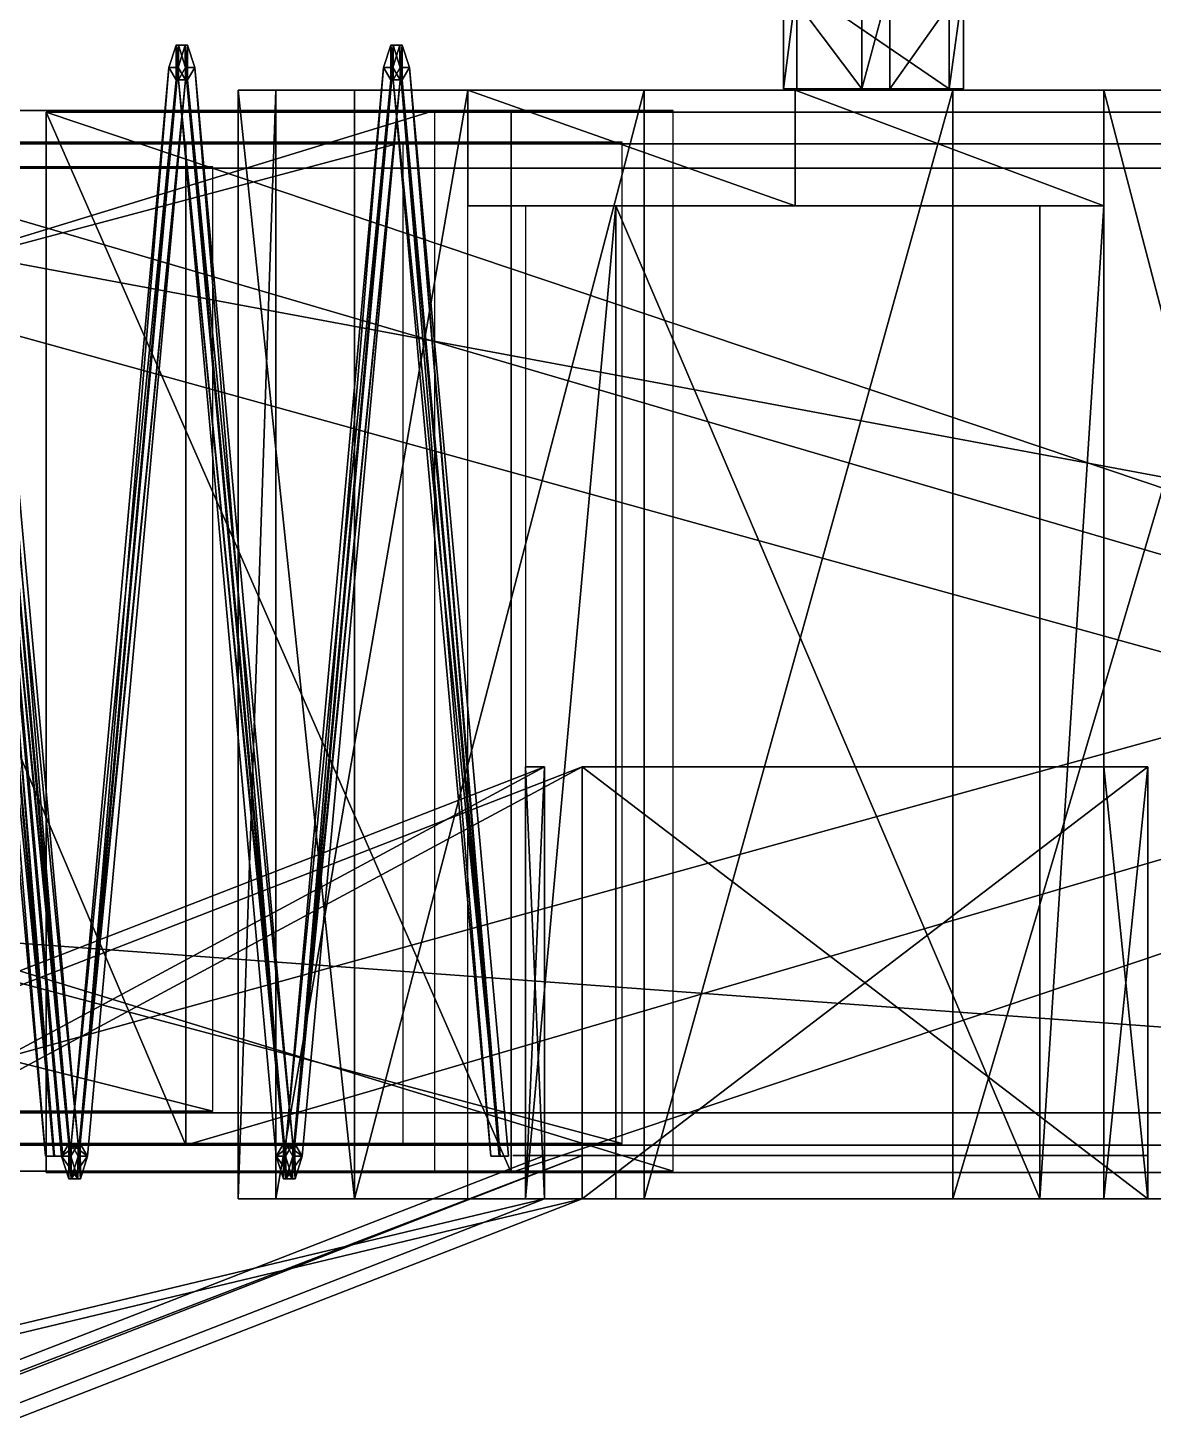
# Model space of a CAD drawing. Header units: metres. Extents: x -65 to 47, y 1 to 19.
# Drawn here: x 23.1 to 25.706, y 4.687 to 7.921 of the extents above; entities that cross this region are included whole.
import ezdxf

# ---------------------------------------------------------------- set-up
doc = ezdxf.new("R2010")
doc.units = ezdxf.units.M

msp = doc.modelspace()

# ---------------------------------------------------------------- linework, layer by layer
at = {"layer": 'Cube.000'}
for points in [[(8.7095, 10.0548, 40.1318), (36.9991, 4.77874, 40.1318), (8.4759, 6.87335, 40.1318)], [(36.9991, 4.77874, 42.9418), (8.7095, 10.0548, 42.9418), (8.4759, 6.87335, 42.9418)], [(36.9991, 4.77874, 40.1318), (8.7095, 10.0548, 40.1318), (37.2327, 7.96017, 40.1318)], [(8.7095, 10.0548, 42.9418), (36.9991, 4.77874, 42.9418), (37.2327, 7.96017, 42.9418)], [(8.4759, 6.87335, 40.1318), (36.9991, 4.77874, 42.9418), (8.4759, 6.87335, 42.9418)], [(36.9991, 4.77874, 42.9418), (8.4759, 6.87335, 40.1318), (36.9991, 4.77874, 40.1318)]]:
    msp.add_3dface(points, dxfattribs=at)
at = {"layer": 'Cube.014'}
for points in [[(8.7095, 10.0548, -7.22813), (36.9991, 4.77874, -7.22813), (8.4759, 6.87335, -7.22813)], [(36.9991, 4.77874, -4.41813), (8.7095, 10.0548, -4.41813), (8.4759, 6.87335, -4.41813)], [(36.9991, 4.77874, -7.22813), (8.7095, 10.0548, -7.22813), (37.2327, 7.96017, -7.22813)], [(8.7095, 10.0548, -4.41813), (36.9991, 4.77874, -4.41813), (37.2327, 7.96017, -4.41813)], [(8.4759, 6.87335, -7.22813), (36.9991, 4.77874, -4.41813), (8.4759, 6.87335, -4.41813)], [(36.9991, 4.77874, -4.41813), (8.4759, 6.87335, -7.22813), (36.9991, 4.77874, -7.22813)]]:
    msp.add_3dface(points, dxfattribs=at)
at = {"layer": 'Cube.015'}
for points in [[(8.7095, 10.0548, -51.787), (36.9991, 4.77874, -51.787), (8.4759, 6.87335, -51.787)], [(36.9991, 4.77874, -48.977), (8.7095, 10.0548, -48.977), (8.4759, 6.87335, -48.977)], [(36.9991, 4.77874, -51.787), (8.7095, 10.0548, -51.787), (37.2327, 7.96017, -51.787)], [(8.7095, 10.0548, -48.977), (36.9991, 4.77874, -48.977), (37.2327, 7.96017, -48.977)], [(8.4759, 6.87335, -51.787), (36.9991, 4.77874, -48.977), (8.4759, 6.87335, -48.977)], [(36.9991, 4.77874, -48.977), (8.4759, 6.87335, -51.787), (36.9991, 4.77874, -51.787)]]:
    msp.add_3dface(points, dxfattribs=at)
at = {"layer": 'Cube.018'}
for points in [[(8.7095, 10.0548, 92.3383), (36.9991, 4.77874, 92.3383), (8.4759, 6.87335, 92.3383)], [(36.9991, 4.77874, 95.1483), (8.7095, 10.0548, 95.1483), (8.4759, 6.87335, 95.1483)], [(36.9991, 4.77874, 92.3383), (8.7095, 10.0548, 92.3383), (37.2327, 7.96017, 92.3383)], [(8.7095, 10.0548, 95.1483), (36.9991, 4.77874, 95.1483), (37.2327, 7.96017, 95.1483)], [(8.4759, 6.87335, 92.3383), (36.9991, 4.77874, 95.1483), (8.4759, 6.87335, 95.1483)], [(36.9991, 4.77874, 95.1483), (8.4759, 6.87335, 92.3383), (36.9991, 4.77874, 92.3383)]]:
    msp.add_3dface(points, dxfattribs=at)
at = {"layer": 'GateSign.011'}
for points in [[(24.8501, 7.77929, 128.492), (24.8813, 8.02114, 128.548), (24.8501, 8.02114, 128.492)], [(24.8813, 8.02114, 128.548), (24.8501, 7.77929, 128.492), (24.8813, 7.77928, 128.548)], [(25.0317, 7.77929, 128.19), (24.8501, 8.02114, 128.492), (25.0317, 8.02114, 128.19)], [(24.8501, 8.02114, 128.492), (25.0317, 7.77929, 128.19), (24.8501, 7.77929, 128.492)], [(24.8813, 8.02114, 128.548), (25.2336, 7.77928, 128.554), (25.2336, 8.02114, 128.554)], [(25.2336, 7.77928, 128.554), (24.8813, 8.02114, 128.548), (24.8813, 7.77928, 128.548)], [(25.0317, 7.77929, 128.19), (25.0962, 8.02114, 128.191), (25.0962, 7.77929, 128.191)], [(25.0962, 8.02114, 128.191), (25.0317, 7.77929, 128.19), (25.0317, 8.02114, 128.19)], [(25.2668, 8.02114, 128.499), (25.0962, 7.77929, 128.191), (25.0962, 8.02114, 128.191)], [(25.0962, 7.77929, 128.191), (25.2668, 8.02114, 128.499), (25.2668, 7.77928, 128.499)], [(25.2336, 7.77928, 128.554), (25.2668, 8.02114, 128.499), (25.2336, 8.02114, 128.554)], [(25.2668, 8.02114, 128.499), (25.2336, 7.77928, 128.554), (25.2668, 7.77928, 128.499)]]:
    msp.add_3dface(points, dxfattribs=at)
at = {"layer": 'Rotunda2.011'}
for points in [[(23.6743, 7.77655, 128.944), (25.06, 7.77655, 128.412), (23.5869, 7.77655, 128.23)], [(23.5869, 5.20877, 128.23), (23.6743, 7.77655, 128.944), (23.5869, 7.77655, 128.23)], [(23.6743, 7.77655, 128.944), (23.5869, 5.20877, 128.23), (23.6743, 5.20877, 128.944)], [(23.8569, 5.20877, 127.471), (23.5869, 7.77655, 128.23), (23.8569, 7.77655, 127.471)], [(23.5869, 7.77655, 128.23), (23.8569, 5.20877, 127.471), (23.5869, 5.20877, 128.23)], [(23.5869, 7.77655, 128.23), (25.06, 7.77655, 128.412), (23.8569, 7.77655, 127.471)], [(23.6743, 5.20877, 128.944), (24.119, 7.77655, 129.615), (23.6743, 7.77655, 128.944)], [(24.119, 7.77655, 129.615), (23.6743, 5.20877, 128.944), (24.119, 5.20877, 129.615)], [(25.06, 7.77655, 128.412), (23.6743, 7.77655, 128.944), (24.119, 7.77655, 129.615)], [(23.8569, 5.20877, 127.471), (24.5278, 7.77655, 127.027), (24.5278, 5.20877, 127.027)], [(24.5278, 7.77655, 127.027), (23.8569, 5.20877, 127.471), (23.8569, 7.77655, 127.471)], [(25.06, 7.77655, 128.412), (24.5278, 7.77655, 127.027), (23.8569, 7.77655, 127.471)], [(24.119, 7.77655, 129.615), (24.8774, 7.50877, 129.885), (24.8774, 7.77655, 129.885)], [(24.8774, 7.50877, 129.885), (24.119, 7.77655, 129.615), (24.119, 7.50877, 129.615)], [(24.8774, 7.77655, 129.885), (25.06, 7.77655, 128.412), (24.119, 7.77655, 129.615)], [(24.5278, 7.77655, 127.027), (25.06, 7.77655, 128.412), (25.2425, 7.77655, 126.939)], [(24.5278, 5.20877, 127.027), (25.2425, 7.77655, 126.939), (25.2425, 5.20877, 126.939)], [(25.2425, 7.77655, 126.939), (24.5278, 5.20877, 127.027), (24.5278, 7.77655, 127.027)], [(24.8774, 7.77655, 129.885), (25.5921, 7.50877, 129.798), (25.5921, 7.77655, 129.798)], [(25.5921, 7.50877, 129.798), (24.8774, 7.77655, 129.885), (24.8774, 7.50877, 129.885)], [(25.5921, 7.77655, 129.798), (25.06, 7.77655, 128.412), (24.8774, 7.77655, 129.885)], [(26.4456, 7.77655, 127.88), (25.06, 7.77655, 128.412), (26.533, 7.77655, 128.595)], [(26.533, 7.77655, 128.595), (25.06, 7.77655, 128.412), (26.2631, 7.77655, 129.353)], [(25.06, 7.77655, 128.412), (25.5921, 7.77655, 129.798), (26.2631, 7.77655, 129.353)], [(25.2425, 7.77655, 126.939), (25.06, 7.77655, 128.412), (26.0009, 7.77655, 127.209)], [(25.06, 7.77655, 128.412), (26.4456, 7.77655, 127.88), (26.0009, 7.77655, 127.209)], [(25.2425, 5.20877, 126.939), (26.0009, 7.77655, 127.209), (26.0009, 5.20877, 127.209)], [(26.0009, 7.77655, 127.209), (25.2425, 5.20877, 126.939), (25.2425, 7.77655, 126.939)], [(25.5921, 7.77655, 129.798), (26.2631, 5.20877, 129.353), (26.2631, 7.77655, 129.353)], [(26.2631, 5.20877, 129.353), (25.5921, 7.77655, 129.798), (25.5921, 5.20877, 129.798)], [(24.119, 7.50877, 129.615), (25.5921, 7.50877, 129.798), (24.8774, 7.50877, 129.885)], [(25.5921, 7.50877, 129.798), (24.119, 7.50877, 129.615), (25.06, 7.50877, 128.412)], [(24.2527, 5.20877, 129.72), (24.4618, 7.50877, 129.452), (24.2527, 7.50877, 129.72)], [(24.4618, 7.50877, 129.452), (24.2527, 5.20877, 129.72), (24.4618, 5.20877, 129.452)], [(24.4618, 7.50877, 129.452), (25.4438, 5.20877, 129.574), (25.4438, 7.50877, 129.574)], [(25.4438, 5.20877, 129.574), (24.4618, 7.50877, 129.452), (24.4618, 5.20877, 129.452)], [(25.4438, 5.20877, 129.574), (25.5921, 7.50877, 129.798), (25.4438, 7.50877, 129.574)], [(25.5921, 7.50877, 129.798), (25.4438, 5.20877, 129.574), (25.5921, 5.20877, 129.798)], [(17.6089, 2.60877, 131.741), (24.2964, 6.20877, 130.077), (24.2964, 5.20877, 130.077)], [(24.2964, 6.20877, 130.077), (17.6089, 2.60877, 131.741), (17.6089, 3.60877, 131.741)], [(17.6089, 3.60877, 131.741), (24.2964, 5.20877, 130.077), (24.2964, 6.20877, 130.077)], [(17.6963, 3.60877, 132.456), (24.3838, 5.20877, 130.792), (24.3838, 6.20877, 130.792)], [(17.6963, 2.60877, 132.456), (24.3838, 6.20877, 130.792), (24.3838, 5.20877, 130.792)], [(24.3838, 6.20877, 130.792), (17.6963, 2.60877, 132.456), (17.6963, 3.60877, 132.456)], [(24.2527, 5.20877, 129.72), (24.2964, 6.20877, 130.077), (24.2527, 6.20877, 129.72)], [(24.2964, 6.20877, 130.077), (24.2527, 5.20877, 129.72), (24.2964, 5.20877, 130.077)], [(24.2964, 5.20877, 130.077), (24.2527, 6.20877, 129.72), (24.2964, 6.20877, 130.077)], [(24.2527, 6.20877, 129.72), (24.2964, 5.20877, 130.077), (24.2527, 5.20877, 129.72)], [(24.3838, 5.20877, 130.792), (25.694, 6.20877, 130.632), (25.694, 5.20877, 130.632)], [(25.694, 6.20877, 130.632), (24.3838, 5.20877, 130.792), (24.3838, 6.20877, 130.792)], [(24.3838, 6.20877, 130.792), (25.694, 5.20877, 130.632), (25.694, 6.20877, 130.632)], [(25.694, 5.20877, 130.632), (24.3838, 6.20877, 130.792), (24.3838, 5.20877, 130.792)], [(25.5921, 5.20877, 129.798), (25.694, 6.20877, 130.632), (25.5921, 6.20877, 129.798)], [(25.694, 6.20877, 130.632), (25.5921, 5.20877, 129.798), (25.694, 5.20877, 130.632)], [(25.694, 5.20877, 130.632), (25.5921, 6.20877, 129.798), (25.694, 6.20877, 130.632)], [(25.5921, 6.20877, 129.798), (25.694, 5.20877, 130.632), (25.5921, 5.20877, 129.798)], [(17.6089, 2.70877, 131.741), (24.3838, 5.30877, 130.792), (17.6963, 2.70877, 132.456)], [(24.3838, 5.30877, 130.792), (17.6089, 2.70877, 131.741), (24.2964, 5.30877, 130.077)], [(24.3838, 5.30877, 130.792), (17.6089, 2.70877, 131.741), (17.6963, 2.70877, 132.456)], [(17.6089, 2.70877, 131.741), (24.3838, 5.30877, 130.792), (24.2964, 5.30877, 130.077)], [(25.694, 5.30877, 130.632), (24.2236, 5.30877, 129.482), (24.3838, 5.30877, 130.792)], [(24.2236, 5.30877, 129.482), (25.694, 5.30877, 130.632), (25.5338, 5.30877, 129.321)], [(24.2964, 5.20877, 130.077), (17.6089, 3.60877, 131.741), (17.6089, 2.60877, 131.741)], [(24.3838, 5.20877, 130.792), (17.6963, 3.60877, 132.456), (17.6963, 2.60877, 132.456)], [(23.5869, 5.20877, 128.23), (25.06, 5.20877, 128.412), (23.6743, 5.20877, 128.944)], [(23.5869, 5.20877, 128.23), (23.8569, 5.20877, 127.471), (25.06, 5.20877, 128.412)], [(24.119, 5.20877, 129.615), (23.6743, 5.20877, 128.944), (25.06, 5.20877, 128.412)], [(23.8569, 5.20877, 127.471), (24.5278, 5.20877, 127.027), (25.06, 5.20877, 128.412)], [(24.8774, 5.20877, 129.885), (24.119, 5.20877, 129.615), (25.06, 5.20877, 128.412)], [(25.2425, 5.20877, 126.939), (25.06, 5.20877, 128.412), (24.5278, 5.20877, 127.027)], [(24.8774, 5.20877, 129.885), (25.06, 5.20877, 128.412), (25.5921, 5.20877, 129.798)], [(26.533, 5.20877, 128.595), (25.06, 5.20877, 128.412), (26.4456, 5.20877, 127.88)], [(26.533, 5.20877, 128.595), (26.2631, 5.20877, 129.353), (25.06, 5.20877, 128.412)], [(26.2631, 5.20877, 129.353), (25.5921, 5.20877, 129.798), (25.06, 5.20877, 128.412)], [(25.2425, 5.20877, 126.939), (26.0009, 5.20877, 127.209), (25.06, 5.20877, 128.412)], [(26.0009, 5.20877, 127.209), (26.4456, 5.20877, 127.88), (25.06, 5.20877, 128.412)]]:
    msp.add_3dface(points, dxfattribs=at)
at = {"layer": 'Rotunda2.012'}
for points in [[(23.4714, 3.6056, 144.05), (29.5542, 5.2056, 147.289), (29.5542, 6.2056, 147.289)], [(23.4714, 2.6056, 144.05), (29.5542, 6.2056, 147.289), (29.5542, 5.2056, 147.289)], [(29.5542, 6.2056, 147.289), (23.4714, 2.6056, 144.05), (23.4714, 3.6056, 144.05)], [(23.8847, 2.6056, 143.461), (29.9676, 6.2056, 146.699), (29.9676, 5.2056, 146.699)], [(29.9676, 6.2056, 146.699), (23.8847, 2.6056, 143.461), (23.8847, 3.6056, 143.461)], [(23.8847, 3.6056, 143.461), (29.9676, 5.2056, 146.699), (29.9676, 6.2056, 146.699)], [(23.4714, 2.7056, 144.05), (29.9676, 5.3056, 146.699), (29.5542, 5.3056, 147.289)], [(29.9676, 5.3056, 146.699), (23.4714, 2.7056, 144.05), (23.8847, 2.7056, 143.461)], [(29.9676, 5.3056, 146.699), (23.4714, 2.7056, 144.05), (29.5542, 5.3056, 147.289)], [(23.4714, 2.7056, 144.05), (29.9676, 5.3056, 146.699), (23.8847, 2.7056, 143.461)], [(29.5542, 5.2056, 147.289), (23.4714, 3.6056, 144.05), (23.4714, 2.6056, 144.05)], [(29.9676, 5.2056, 146.699), (23.8847, 3.6056, 143.461), (23.8847, 2.6056, 143.461)]]:
    msp.add_3dface(points, dxfattribs=at)
at = {"layer": 'Scissors.012'}
for points in [[(23.4434, 7.88092, 140.386), (23.4481, 7.82893, 140.337), (23.4267, 7.82893, 140.377)], [(23.4267, 7.82893, 140.377), (23.4435, 7.8, 140.386), (23.4434, 7.88092, 140.386)], [(23.4702, 7.88092, 140.349), (23.4434, 7.88092, 140.386), (23.4488, 7.88092, 140.389)], [(23.4434, 7.88092, 140.386), (23.4702, 7.88092, 140.349), (23.4648, 7.88092, 140.346)], [(23.4481, 7.82893, 140.337), (23.4434, 7.88092, 140.386), (23.4648, 7.88092, 140.346)], [(23.4435, 7.8, 140.386), (23.4488, 7.88092, 140.389), (23.4434, 7.88092, 140.386)], [(23.4488, 7.88092, 140.389), (23.4435, 7.8, 140.386), (23.4487, 7.8, 140.389)], [(23.4481, 7.82893, 140.337), (23.4648, 7.88092, 140.346), (23.4649, 7.8, 140.346)], [(23.4655, 7.82893, 140.398), (23.4488, 7.88092, 140.389), (23.4487, 7.8, 140.389)], [(23.4655, 7.82893, 140.398), (23.4702, 7.88092, 140.349), (23.4488, 7.88092, 140.389)], [(23.4702, 7.88092, 140.349), (23.4649, 7.8, 140.346), (23.4648, 7.88092, 140.346)], [(23.4649, 7.8, 140.346), (23.4702, 7.88092, 140.349), (23.4701, 7.8, 140.349)], [(23.4702, 7.88092, 140.349), (23.4655, 7.82893, 140.398), (23.4869, 7.82893, 140.358)], [(23.4869, 7.82893, 140.358), (23.4701, 7.8, 140.349), (23.4702, 7.88092, 140.349)], [(23.9238, 7.82893, 140.642), (23.9406, 7.8, 140.651), (23.9405, 7.88092, 140.651)], [(23.9405, 7.88092, 140.651), (23.9452, 7.82893, 140.602), (23.9238, 7.82893, 140.642)], [(23.9406, 7.8, 140.651), (23.9459, 7.88092, 140.654), (23.9405, 7.88092, 140.651)], [(23.9452, 7.82893, 140.602), (23.9405, 7.88092, 140.651), (23.9619, 7.88092, 140.61)], [(23.9673, 7.88092, 140.613), (23.9405, 7.88092, 140.651), (23.9459, 7.88092, 140.654)], [(23.9405, 7.88092, 140.651), (23.9673, 7.88092, 140.613), (23.9619, 7.88092, 140.61)], [(23.9459, 7.88092, 140.654), (23.9406, 7.8, 140.651), (23.9458, 7.8, 140.653)], [(23.9452, 7.82893, 140.602), (23.9619, 7.88092, 140.61), (23.962, 7.8, 140.611)], [(23.9626, 7.82893, 140.662), (23.9459, 7.88092, 140.654), (23.9458, 7.8, 140.653)], [(23.9626, 7.82893, 140.662), (23.9673, 7.88092, 140.613), (23.9459, 7.88092, 140.654)], [(23.9673, 7.88092, 140.613), (23.962, 7.8, 140.611), (23.9619, 7.88092, 140.61)], [(23.962, 7.8, 140.611), (23.9673, 7.88092, 140.613), (23.9672, 7.8, 140.613)], [(23.9673, 7.88092, 140.613), (23.9626, 7.82893, 140.662), (23.984, 7.82893, 140.622)], [(23.984, 7.82893, 140.622), (23.9672, 7.8, 140.613), (23.9673, 7.88092, 140.613)], [(23.1406, 5.30688, 142.712), (22.9308, 7.82893, 142.6), (22.9141, 7.8, 142.591)], [(23.16, 5.30688, 142.722), (22.9522, 7.82893, 142.56), (22.9308, 7.82893, 142.6)], [(22.9308, 7.82893, 142.6), (23.1406, 5.30688, 142.712), (23.16, 5.30688, 142.722)], [(22.9522, 7.82893, 142.56), (23.162, 5.30688, 142.672), (22.9354, 7.8, 142.551)], [(22.9516, 7.8, 140.124), (23.1949, 5.33582, 140.254), (22.9684, 7.82893, 140.133)], [(22.9522, 7.82893, 142.56), (23.16, 5.30688, 142.722), (23.1814, 5.30688, 142.682)], [(23.162, 5.30688, 142.672), (22.9522, 7.82893, 142.56), (23.1814, 5.30688, 142.682)], [(23.1949, 5.33582, 140.254), (22.9898, 7.82893, 140.093), (22.9684, 7.82893, 140.133)], [(22.973, 7.8, 140.084), (22.9898, 7.82893, 140.093), (23.2163, 5.33582, 140.213)], [(22.9898, 7.82893, 140.093), (23.1949, 5.33582, 140.254), (23.2163, 5.33582, 140.213)], [(23.4267, 7.82893, 140.377), (23.2216, 5.33582, 140.216), (23.2002, 5.33582, 140.256)], [(23.4435, 7.8, 140.386), (23.4267, 7.82893, 140.377), (23.2002, 5.33582, 140.256)], [(23.2216, 5.33582, 140.216), (23.4267, 7.82893, 140.377), (23.4481, 7.82893, 140.337)], [(23.4649, 7.8, 140.346), (23.2216, 5.33582, 140.216), (23.4481, 7.82893, 140.337)], [(23.4487, 7.8, 140.389), (23.692, 5.33582, 140.518), (23.4655, 7.82893, 140.398)], [(23.692, 5.33582, 140.518), (23.4869, 7.82893, 140.358), (23.4655, 7.82893, 140.398)], [(23.4701, 7.8, 140.349), (23.4869, 7.82893, 140.358), (23.7134, 5.33582, 140.478)], [(23.4869, 7.82893, 140.358), (23.692, 5.33582, 140.518), (23.7134, 5.33582, 140.478)], [(23.9406, 7.8, 140.651), (23.9238, 7.82893, 140.642), (23.6973, 5.33582, 140.521)], [(23.9238, 7.82893, 140.642), (23.7187, 5.33582, 140.481), (23.6973, 5.33582, 140.521)], [(23.962, 7.8, 140.611), (23.7187, 5.33582, 140.481), (23.9452, 7.82893, 140.602)], [(23.7187, 5.33582, 140.481), (23.9238, 7.82893, 140.642), (23.9452, 7.82893, 140.602)], [(24.1724, 5.30688, 140.774), (23.9626, 7.82893, 140.662), (23.9458, 7.8, 140.653)], [(23.9626, 7.82893, 140.662), (24.1724, 5.30688, 140.774), (24.1918, 5.30688, 140.784)], [(24.1918, 5.30688, 140.784), (23.984, 7.82893, 140.622), (23.9626, 7.82893, 140.662)], [(23.984, 7.82893, 140.622), (24.1938, 5.30688, 140.734), (23.9672, 7.8, 140.613)], [(24.1938, 5.30688, 140.734), (23.984, 7.82893, 140.622), (24.2132, 5.30688, 140.744)], [(23.984, 7.82893, 140.622), (24.1918, 5.30688, 140.784), (24.2132, 5.30688, 140.744)], [(23.162, 5.30688, 142.672), (22.9141, 7.8, 142.591), (22.9354, 7.8, 142.551)], [(22.9141, 7.8, 142.591), (23.162, 5.30688, 142.672), (23.1406, 5.30688, 142.712)], [(23.1996, 5.30688, 140.205), (22.9516, 7.8, 140.124), (22.973, 7.8, 140.084)], [(22.9516, 7.8, 140.124), (23.1996, 5.30688, 140.205), (23.1782, 5.30688, 140.245)], [(22.9516, 7.8, 140.124), (23.1782, 5.30688, 140.245), (23.1949, 5.33582, 140.254)], [(23.1996, 5.30688, 140.205), (22.973, 7.8, 140.084), (23.2163, 5.33582, 140.213)], [(23.2169, 5.30688, 140.265), (23.4435, 7.8, 140.386), (23.2002, 5.33582, 140.256)], [(23.2169, 5.30688, 140.265), (23.4649, 7.8, 140.346), (23.4435, 7.8, 140.386)], [(23.4649, 7.8, 140.346), (23.2169, 5.30688, 140.265), (23.2383, 5.30688, 140.225)], [(23.4649, 7.8, 140.346), (23.2383, 5.30688, 140.225), (23.2216, 5.33582, 140.216)], [(23.4435, 7.8, 140.386), (23.4701, 7.8, 140.349), (23.4487, 7.8, 140.389)], [(23.4701, 7.8, 140.349), (23.4435, 7.8, 140.386), (23.4649, 7.8, 140.346)], [(23.4487, 7.8, 140.389), (23.6753, 5.30688, 140.509), (23.692, 5.33582, 140.518)], [(23.6967, 5.30688, 140.469), (23.4487, 7.8, 140.389), (23.4701, 7.8, 140.349)], [(23.4487, 7.8, 140.389), (23.6967, 5.30688, 140.469), (23.6753, 5.30688, 140.509)], [(23.6967, 5.30688, 140.469), (23.4701, 7.8, 140.349), (23.7134, 5.33582, 140.478)], [(23.714, 5.30688, 140.53), (23.9406, 7.8, 140.651), (23.6973, 5.33582, 140.521)], [(23.714, 5.30688, 140.53), (23.962, 7.8, 140.611), (23.9406, 7.8, 140.651)], [(23.962, 7.8, 140.611), (23.714, 5.30688, 140.53), (23.7354, 5.30688, 140.49)], [(23.962, 7.8, 140.611), (23.7354, 5.30688, 140.49), (23.7187, 5.33582, 140.481)], [(23.9406, 7.8, 140.651), (23.9672, 7.8, 140.613), (23.9458, 7.8, 140.653)], [(23.9672, 7.8, 140.613), (23.9406, 7.8, 140.651), (23.962, 7.8, 140.611)], [(24.1938, 5.30688, 140.734), (23.9458, 7.8, 140.653), (23.9672, 7.8, 140.613)], [(23.9458, 7.8, 140.653), (24.1938, 5.30688, 140.734), (24.1724, 5.30688, 140.774)], [(23.1782, 5.30688, 140.245), (23.1949, 5.2549, 140.254), (23.1949, 5.33582, 140.254)], [(23.1782, 5.30688, 140.245), (23.2163, 5.33582, 140.213), (23.1949, 5.33582, 140.254)], [(23.2163, 5.33582, 140.213), (23.1782, 5.30688, 140.245), (23.1996, 5.30688, 140.205)], [(23.2216, 5.33582, 140.216), (23.1949, 5.33582, 140.254), (23.2002, 5.33582, 140.256)], [(23.1949, 5.33582, 140.254), (23.2216, 5.33582, 140.216), (23.2163, 5.33582, 140.213)], [(23.1949, 5.33582, 140.254), (23.2003, 5.2549, 140.257), (23.2002, 5.33582, 140.256)], [(23.2003, 5.2549, 140.257), (23.1949, 5.33582, 140.254), (23.1949, 5.2549, 140.254)], [(23.1996, 5.30688, 140.205), (23.2163, 5.33582, 140.213), (23.2162, 5.2549, 140.213)], [(23.2383, 5.30688, 140.225), (23.2002, 5.33582, 140.256), (23.2216, 5.33582, 140.216)], [(23.2002, 5.33582, 140.256), (23.2383, 5.30688, 140.225), (23.2169, 5.30688, 140.265)], [(23.2169, 5.30688, 140.265), (23.2002, 5.33582, 140.256), (23.2003, 5.2549, 140.257)], [(23.2163, 5.33582, 140.213), (23.2217, 5.2549, 140.216), (23.2162, 5.2549, 140.213)], [(23.2217, 5.2549, 140.216), (23.2163, 5.33582, 140.213), (23.2216, 5.33582, 140.216)], [(23.2383, 5.30688, 140.225), (23.2217, 5.2549, 140.216), (23.2216, 5.33582, 140.216)], [(23.6753, 5.30688, 140.509), (23.7134, 5.33582, 140.478), (23.692, 5.33582, 140.518)], [(23.7134, 5.33582, 140.478), (23.6753, 5.30688, 140.509), (23.6967, 5.30688, 140.469)], [(23.6753, 5.30688, 140.509), (23.6919, 5.2549, 140.518), (23.692, 5.33582, 140.518)], [(23.6974, 5.2549, 140.521), (23.692, 5.33582, 140.518), (23.6919, 5.2549, 140.518)], [(23.692, 5.33582, 140.518), (23.6974, 5.2549, 140.521), (23.6973, 5.33582, 140.521)], [(23.7187, 5.33582, 140.481), (23.692, 5.33582, 140.518), (23.6973, 5.33582, 140.521)], [(23.692, 5.33582, 140.518), (23.7187, 5.33582, 140.481), (23.7134, 5.33582, 140.478)], [(23.6967, 5.30688, 140.469), (23.7134, 5.33582, 140.478), (23.7133, 5.2549, 140.478)], [(23.7354, 5.30688, 140.49), (23.6973, 5.33582, 140.521), (23.7187, 5.33582, 140.481)], [(23.6973, 5.33582, 140.521), (23.7354, 5.30688, 140.49), (23.714, 5.30688, 140.53)], [(23.714, 5.30688, 140.53), (23.6973, 5.33582, 140.521), (23.6974, 5.2549, 140.521)], [(23.7134, 5.33582, 140.478), (23.7188, 5.2549, 140.481), (23.7133, 5.2549, 140.478)], [(23.7188, 5.2549, 140.481), (23.7134, 5.33582, 140.478), (23.7187, 5.33582, 140.481)], [(23.7354, 5.30688, 140.49), (23.7188, 5.2549, 140.481), (23.7187, 5.33582, 140.481)], [(23.1406, 5.30688, 142.712), (23.1814, 5.30688, 142.682), (23.16, 5.30688, 142.722)], [(23.1814, 5.30688, 142.682), (23.1406, 5.30688, 142.712), (23.162, 5.30688, 142.672)], [(23.2162, 5.2549, 140.213), (23.1782, 5.30688, 140.245), (23.1996, 5.30688, 140.205)], [(23.1782, 5.30688, 140.245), (23.2162, 5.2549, 140.213), (23.1949, 5.2549, 140.254)], [(23.2003, 5.2549, 140.257), (23.2383, 5.30688, 140.225), (23.2169, 5.30688, 140.265)], [(23.2383, 5.30688, 140.225), (23.2003, 5.2549, 140.257), (23.2217, 5.2549, 140.216)], [(23.7133, 5.2549, 140.478), (23.6753, 5.30688, 140.509), (23.6967, 5.30688, 140.469)], [(23.6753, 5.30688, 140.509), (23.7133, 5.2549, 140.478), (23.6919, 5.2549, 140.518)], [(23.6974, 5.2549, 140.521), (23.7354, 5.30688, 140.49), (23.714, 5.30688, 140.53)], [(23.7354, 5.30688, 140.49), (23.6974, 5.2549, 140.521), (23.7188, 5.2549, 140.481)], [(24.1724, 5.30688, 140.774), (24.2132, 5.30688, 140.744), (24.1918, 5.30688, 140.784)], [(24.2132, 5.30688, 140.744), (24.1724, 5.30688, 140.774), (24.1938, 5.30688, 140.734)], [(23.1949, 5.2549, 140.254), (23.2217, 5.2549, 140.216), (23.2003, 5.2549, 140.257)], [(23.2217, 5.2549, 140.216), (23.1949, 5.2549, 140.254), (23.2162, 5.2549, 140.213)], [(23.6919, 5.2549, 140.518), (23.7188, 5.2549, 140.481), (23.6974, 5.2549, 140.521)], [(23.7188, 5.2549, 140.481), (23.6919, 5.2549, 140.518), (23.7133, 5.2549, 140.478)]]:
    msp.add_3dface(points, dxfattribs=at)
at = {"layer": 'Tunnel2.011'}
for points in [[(23.5283, 7.59882, 129.793), (14.3575, 7.59882, 130.075), (14.8259, 7.59882, 131.958)], [(14.3575, 7.59882, 130.075), (23.5283, 7.59882, 129.793), (23.0599, 7.59882, 127.91)], [(14.8259, 7.59882, 131.958), (23.5283, 5.41113, 129.793), (23.5283, 7.59882, 129.793)], [(23.5283, 5.41113, 129.793), (14.8259, 7.59882, 131.958), (14.8259, 5.41113, 131.958)], [(14.3575, 5.41113, 130.075), (23.5283, 5.41113, 129.793), (14.8259, 5.41113, 131.958)], [(23.5283, 5.41113, 129.793), (14.3575, 5.41113, 130.075), (23.0599, 5.41113, 127.91)]]:
    msp.add_3dface(points, dxfattribs=at)
at = {"layer": 'Tunnel2.012'}
for points in [[(21.6716, 7.59565, 141.759), (29.5871, 5.40796, 145.974), (29.5871, 7.59565, 145.974)], [(29.5871, 5.40796, 145.974), (21.6716, 7.59565, 141.759), (21.6716, 5.40796, 141.759)], [(30.4988, 7.59565, 144.262), (21.6716, 7.59565, 141.759), (29.5871, 7.59565, 145.974)], [(21.6716, 7.59565, 141.759), (30.4988, 7.59565, 144.262), (22.5833, 7.59565, 140.047)], [(22.5833, 5.40796, 140.047), (30.4988, 7.59565, 144.262), (30.4988, 5.40796, 144.262)], [(30.4988, 7.59565, 144.262), (22.5833, 5.40796, 140.047), (22.5833, 7.59565, 140.047)], [(21.6716, 5.40796, 141.759), (30.4988, 5.40796, 144.262), (29.5871, 5.40796, 145.974)], [(30.4988, 5.40796, 144.262), (21.6716, 5.40796, 141.759), (22.5833, 5.40796, 140.047)]]:
    msp.add_3dface(points, dxfattribs=at)
at = {"layer": 'Tunnel3.011'}
for points in [[(15.2665, 5.33625, 129.766), (23.9689, 7.65555, 127.601), (23.9689, 5.33625, 127.601)], [(23.9689, 7.65555, 127.601), (15.2665, 5.33625, 129.766), (15.2665, 7.65555, 129.766)], [(24.4764, 7.65555, 129.64), (15.2665, 7.65555, 129.766), (15.7739, 7.65555, 131.805)], [(15.2665, 7.65555, 129.766), (24.4764, 7.65555, 129.64), (23.9689, 7.65555, 127.601)], [(15.7739, 7.65555, 131.805), (24.4764, 5.33625, 129.64), (24.4764, 7.65555, 129.64)], [(24.4764, 5.33625, 129.64), (15.7739, 7.65555, 131.805), (15.7739, 5.33625, 131.805)], [(15.2665, 5.33625, 129.766), (24.4764, 5.33625, 129.64), (15.7739, 5.33625, 131.805)], [(24.4764, 5.33625, 129.64), (15.2665, 5.33625, 129.766), (23.9689, 5.33625, 127.601)]]:
    msp.add_3dface(points, dxfattribs=at)
at = {"layer": 'Tunnel3.012'}
for points in [[(23.4659, 5.33308, 140.425), (22.4781, 7.65238, 142.28), (23.4659, 7.65238, 140.425)], [(22.4781, 7.65238, 142.28), (23.4659, 5.33308, 140.425), (22.4781, 5.33308, 142.28)], [(22.4781, 7.65238, 142.28), (30.3936, 5.33308, 146.495), (30.3936, 7.65238, 146.495)], [(30.3936, 5.33308, 146.495), (22.4781, 7.65238, 142.28), (22.4781, 5.33308, 142.28)], [(31.3815, 7.65238, 144.64), (22.4781, 7.65238, 142.28), (30.3936, 7.65238, 146.495)], [(22.4781, 7.65238, 142.28), (31.3815, 7.65238, 144.64), (23.4659, 7.65238, 140.425)], [(23.4659, 5.33308, 140.425), (31.3815, 7.65238, 144.64), (31.3815, 5.33308, 144.64)], [(31.3815, 7.65238, 144.64), (23.4659, 5.33308, 140.425), (23.4659, 7.65238, 140.425)], [(22.4781, 5.33308, 142.28), (31.3815, 5.33308, 144.64), (30.3936, 5.33308, 146.495)], [(31.3815, 5.33308, 144.64), (22.4781, 5.33308, 142.28), (23.4659, 5.33308, 140.425)]]:
    msp.add_3dface(points, dxfattribs=at)
at = {"layer": 'Tunnel4.011'}
for points in [[(24.5948, 7.72891, 129.708), (16.0233, 7.72891, 129.48), (16.5764, 7.72891, 131.703)], [(16.0233, 7.72891, 129.48), (24.5948, 7.72891, 129.708), (24.0417, 7.72891, 127.485)], [(16.0233, 5.27241, 129.48), (24.0417, 7.72891, 127.485), (24.0417, 5.27241, 127.485)], [(24.0417, 7.72891, 127.485), (16.0233, 5.27241, 129.48), (16.0233, 7.72891, 129.48)], [(16.5764, 7.72891, 131.703), (24.5948, 5.27241, 129.708), (24.5948, 7.72891, 129.708)], [(24.5948, 5.27241, 129.708), (16.5764, 7.72891, 131.703), (16.5764, 5.27241, 131.703)], [(16.0233, 5.27241, 129.48), (24.5948, 5.27241, 129.708), (16.5764, 5.27241, 131.703)], [(24.5948, 5.27241, 129.708), (16.0233, 5.27241, 129.48), (24.0417, 5.27241, 127.485)]]:
    msp.add_3dface(points, dxfattribs=at)
at = {"layer": 'Tunnel4.012'}
for points in [[(24.2195, 5.26924, 140.719), (23.1428, 7.72574, 142.741), (24.2195, 7.72574, 140.719)], [(23.1428, 7.72574, 142.741), (24.2195, 5.26924, 140.719), (23.1428, 5.26924, 142.741)], [(31.5129, 7.72574, 144.603), (23.1428, 7.72574, 142.741), (30.4362, 7.72574, 146.625)], [(23.1428, 7.72574, 142.741), (31.5129, 7.72574, 144.603), (24.2195, 7.72574, 140.719)], [(23.1428, 7.72574, 142.741), (30.4362, 5.26924, 146.625), (30.4362, 7.72574, 146.625)], [(30.4362, 5.26924, 146.625), (23.1428, 7.72574, 142.741), (23.1428, 5.26924, 142.741)], [(24.2195, 5.26924, 140.719), (31.5129, 7.72574, 144.603), (31.5129, 5.26924, 144.603)], [(31.5129, 7.72574, 144.603), (24.2195, 5.26924, 140.719), (24.2195, 7.72574, 140.719)], [(23.1428, 5.26924, 142.741), (31.5129, 5.26924, 144.603), (30.4362, 5.26924, 146.625)], [(31.5129, 5.26924, 144.603), (23.1428, 5.26924, 142.741), (24.2195, 5.26924, 140.719)]]:
    msp.add_3dface(points, dxfattribs=at)

doc.saveas('drawing.dxf')
